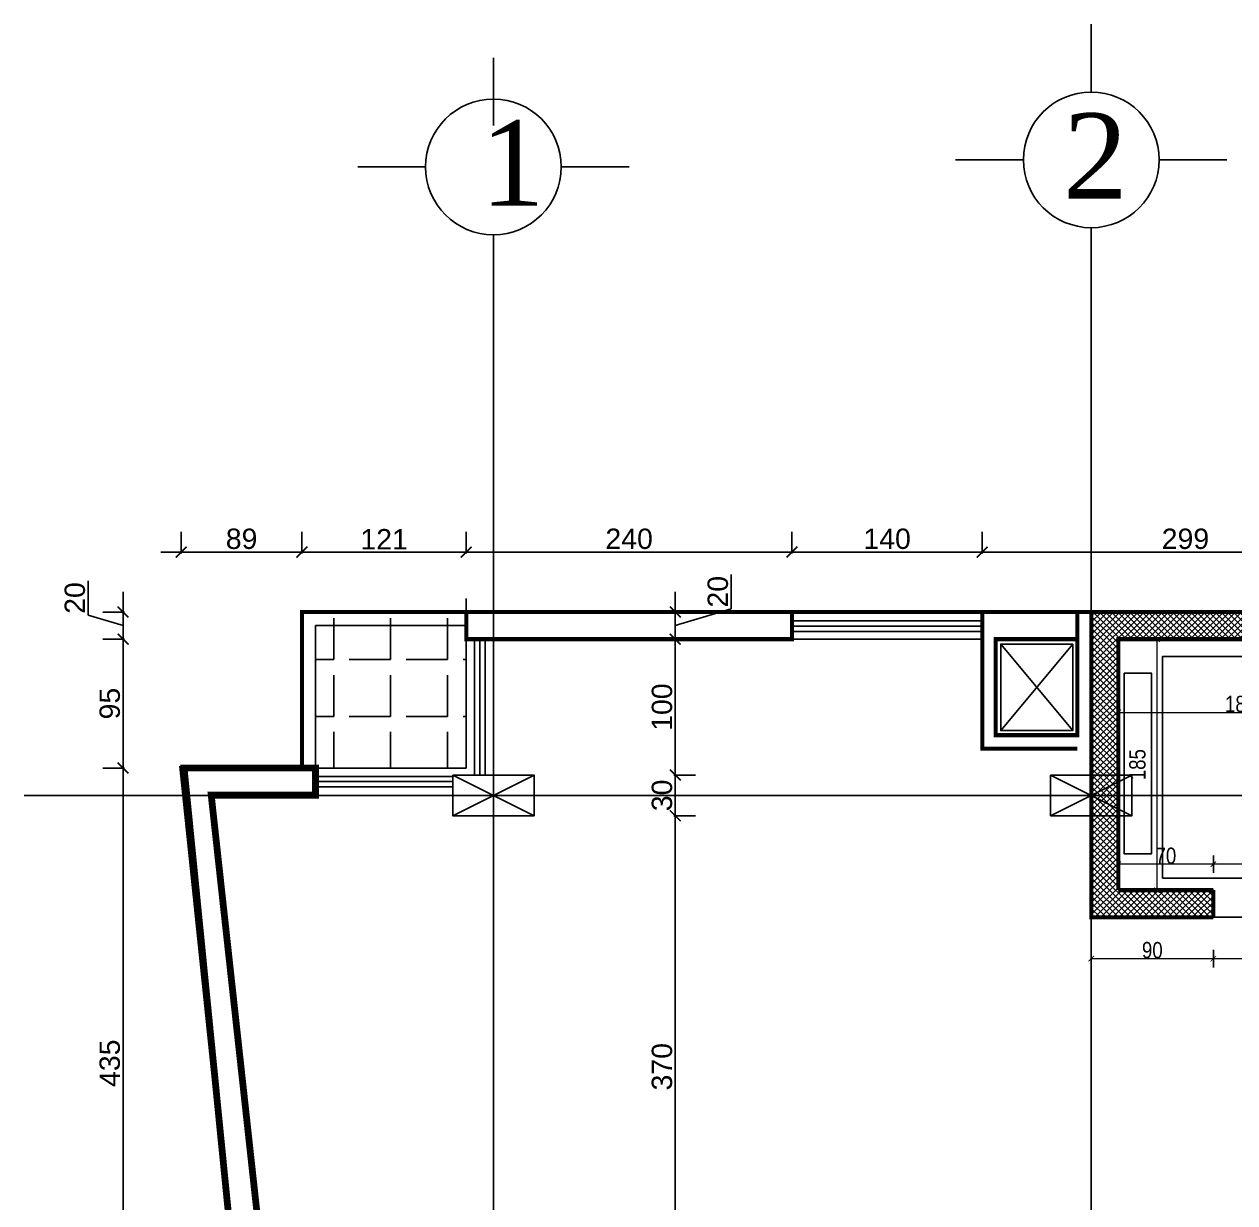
# Model space of a CAD drawing. Extents: x 250879 to 348495, y -51522 to -9360.
# Drawn here: x 287983 to 288875, y -20593 to -19724 of the extents above; entities that cross this region are included whole.
import ezdxf

# ---------------------------------------------------------------- set-up
doc = ezdxf.new("R2010")
doc.units = 0
doc.layers.get('0').update_dxf_attribs({"linetype": 'CONTINUOUS'})
doc.layers.get('DEFPOINTS').update_dxf_attribs({"color": 9, "linetype": 'CONTINUOUS'})
for name, color, linetype in [('AXIS', 1, 'CONTINUOUS'), ('COLUMN', 5, 'CONTINUOUS'), ('FURNITURE', 4, 'CONTINUOUS'), ('TEXT', 3, 'CONTINUOUS'), ('WALL', 7, 'CONTINUOUS'), ('WALL1', 2, 'CONTINUOUS')]:
    doc.layers.add(name, color=color, linetype=linetype)
doc.layers.add('dimention', color=151, linetype='CONTINUOUS', lineweight=13)
doc.styles.get("Standard").update_dxf_attribs({"font": 'sanss___.ttf', "height": 15})
doc.styles.add('style2', font='romantic.ttf', dxfattribs={"height": 50})
doc.styles.add('yon', font='ARIALN.TTF')
doc.dimstyles.new('CM', dxfattribs={"dimscale": 0, "dimtxt": 12, "dimasz": 0.4, "dimexe": 50, "dimexo": 1000, "dimgap": 0.03, "dimtad": 1, "dimdec": 0, "dimzin": 0, "dimdsep": 46, "dimtxsty": 'yon', "dimblk": 'Ar thick3', "dimcen": 3, "dimdle": 8, "dimse1": 1, "dimse2": 1, "dimclrd": 8, "dimclre": 8, "dimclrt": 30, "dimadec": 0, "dimazin": 0, "dimtfac": 1, "dimtdec": 0, "dimtix": 1, "dimtmove": 1, "dimatfit": 3, "dimfxl": 50, "dimtolj": 1, "dimtzin": 0, "dimlwd": 9, "dimarcsym": 0})
doc.dimstyles.new('STANDARD$0', dxfattribs={"dimscale": 0, "dimtxt": 12, "dimasz": 8, "dimexe": 15, "dimexo": 0.0625, "dimgap": 2, "dimtad": 1, "dimdec": 0, "dimzin": 0, "dimdsep": 46, "dimtxsty": 'Standard', "dimblk1": 'ARCHTICK', "dimblk2": 'ARCHTICK', "dimsah": 1, "dimcen": 0.09, "dimdle": 15, "dimclrd": 3, "dimclre": 3, "dimclrt": 3, "dimazin": 0, "dimtfac": 1, "dimtdec": 0, "dimtofl": 0, "dimtmove": 1, "dimatfit": 3, "dimldrblk": 'ARCHTICK', "dimfxl": 1.0455, "dimfxlon": 1, "dimtolj": 1, "dimtzin": 0, "dimarcsym": 0})

# ---------------------------------------------------------------- blocks, each defined once
blk = doc.blocks.new('COLUMN')
at = {"layer": 'AXIS'}
for p, q in [((236924.7, -9644.26), (236984.7, -9674.26)), ((236984.7, -9644.26), (236924.7, -9674.26))]:
    blk.add_line(p, q, dxfattribs=at)
at = {"layer": 'COLUMN'}
blk.add_lwpolyline([(236924.7, -9644.26), (236984.7, -9644.26), (236984.7, -9674.26), (236924.7, -9674.26)], close=True, dxfattribs=at)
blk = doc.blocks.new('AXISG')
at = {"layer": 'AXIS'}
for p, q in [((305954.88, -19949.16), (305954.88, -23524.13)), ((306395.36, -19949.16), (306395.36, -23531.69)), ((305609.19, -20292.83), (307936.9, -20292.83))]:
    blk.add_line(p, q, dxfattribs=at)
at = {"layer": 'WALL', "linetype": 'Continuous'}
for p in [(69000.18, -10633.58), (69440.66, -10633.58)]:
    blk.add_blockref('COLUMN', p, dxfattribs=at)
blk = doc.blocks.new('_ARCHTICK')
at = {"color": 0, "linetype": 'ByBlock', "const_width": 0.15}
blk.add_lwpolyline([(-0.5, -0.5), (0.5, 0.5)], dxfattribs=at)
blk = doc.blocks.new('*D387')
at = {"layer": 'DEFPOINTS', "color": 0, "linetype": 'Continuous', "transparency": 16777216}
for p in [(288187.53, -20113.51), (288187.53, -20157.67), (288098.59, -20272.67)]:
    blk.add_point(p, dxfattribs=at)
at = {"layer": 'WALL', "color": 3, "linetype": 'Continuous', "lineweight": -2, "transparency": 16777216}
for p, q in [((288098.59, -20114.55), (288098.59, -20098.51)), ((288187.53, -20114.55), (288187.53, -20098.51)), ((288083.59, -20113.51), (288202.53, -20113.51))]:
    blk.add_line(p, q, dxfattribs=at)
at = {"layer": 'WALL', "color": 3, "linetype": 'Continuous', "lineweight": -2, "transparency": 16777216, "xscale": 8, "yscale": 8, "zscale": 8, "rotation": 180}
blk.add_blockref('_ARCHTICK', (288098.59, -20113.51), dxfattribs=at)
at = {"layer": 'WALL', "color": 3, "linetype": 'Continuous', "lineweight": -2, "transparency": 16777216, "xscale": 8, "yscale": 8, "zscale": 8}
blk.add_blockref('_ARCHTICK', (288187.53, -20113.51), dxfattribs=at)
at = {"layer": 'WALL', "color": 3, "linetype": 'Continuous', "transparency": 16777216, "insert": (288143.06, -20103.78), "char_height": 15, "attachment_point": 5}
blk.add_mtext('\\A1;89', dxfattribs=at)
blk = doc.blocks.new('*D388')
at = {"layer": 'DEFPOINTS', "color": 0, "linetype": 'Continuous', "transparency": 16777216}
for p in [(288308.59, -20113.51), (288187.53, -20157.67), (288308.59, -20157.67)]:
    blk.add_point(p, dxfattribs=at)
at = {"layer": 'WALL', "color": 3, "linetype": 'Continuous', "lineweight": -2, "transparency": 16777216}
for p, q in [((288187.53, -20114.55), (288187.53, -20098.51)), ((288308.59, -20114.55), (288308.59, -20098.51)), ((288172.53, -20113.51), (288323.59, -20113.51))]:
    blk.add_line(p, q, dxfattribs=at)
at = {"layer": 'WALL', "color": 3, "linetype": 'Continuous', "lineweight": -2, "transparency": 16777216, "xscale": 8, "yscale": 8, "zscale": 8, "rotation": 180}
blk.add_blockref('_ARCHTICK', (288187.53, -20113.51), dxfattribs=at)
at = {"layer": 'WALL', "color": 3, "linetype": 'Continuous', "lineweight": -2, "transparency": 16777216, "xscale": 8, "yscale": 8, "zscale": 8}
blk.add_blockref('_ARCHTICK', (288308.59, -20113.51), dxfattribs=at)
at = {"layer": 'WALL', "color": 3, "linetype": 'Continuous', "transparency": 16777216, "insert": (288248.06, -20104.01), "char_height": 15, "attachment_point": 5}
blk.add_mtext('\\A1;121', dxfattribs=at)
blk = doc.blocks.new('*D389')
at = {"layer": 'DEFPOINTS', "color": 0, "linetype": 'Continuous', "transparency": 16777216}
for p in [(288548.59, -20113.51), (288308.59, -20157.67), (288548.59, -20157.67)]:
    blk.add_point(p, dxfattribs=at)
at = {"layer": 'WALL', "color": 3, "linetype": 'Continuous', "lineweight": -2, "transparency": 16777216}
for p, q in [((288308.59, -20114.55), (288308.59, -20098.51)), ((288548.59, -20114.55), (288548.59, -20098.51)), ((288293.59, -20113.51), (288563.59, -20113.51))]:
    blk.add_line(p, q, dxfattribs=at)
at = {"layer": 'WALL', "color": 3, "linetype": 'Continuous', "lineweight": -2, "transparency": 16777216, "xscale": 8, "yscale": 8, "zscale": 8, "rotation": 180}
blk.add_blockref('_ARCHTICK', (288308.59, -20113.51), dxfattribs=at)
at = {"layer": 'WALL', "color": 3, "linetype": 'Continuous', "lineweight": -2, "transparency": 16777216, "xscale": 8, "yscale": 8, "zscale": 8}
blk.add_blockref('_ARCHTICK', (288548.59, -20113.51), dxfattribs=at)
at = {"layer": 'WALL', "color": 3, "linetype": 'Continuous', "transparency": 16777216, "insert": (288428.59, -20103.78), "char_height": 15, "attachment_point": 5}
blk.add_mtext('\\A1;240', dxfattribs=at)
blk = doc.blocks.new('*D390')
at = {"layer": 'DEFPOINTS', "color": 0, "linetype": 'Continuous', "transparency": 16777216}
for p in [(288688.74, -20113.51), (288548.59, -20157.67), (288688.74, -20157.67)]:
    blk.add_point(p, dxfattribs=at)
at = {"layer": 'WALL', "color": 3, "linetype": 'Continuous', "lineweight": -2, "transparency": 16777216}
for p, q in [((288548.59, -20114.55), (288548.59, -20098.51)), ((288688.74, -20114.55), (288688.74, -20098.51)), ((288533.59, -20113.51), (288703.74, -20113.51))]:
    blk.add_line(p, q, dxfattribs=at)
at = {"layer": 'WALL', "color": 3, "linetype": 'Continuous', "lineweight": -2, "transparency": 16777216, "xscale": 8, "yscale": 8, "zscale": 8, "rotation": 180}
blk.add_blockref('_ARCHTICK', (288548.59, -20113.51), dxfattribs=at)
at = {"layer": 'WALL', "color": 3, "linetype": 'Continuous', "lineweight": -2, "transparency": 16777216, "xscale": 8, "yscale": 8, "zscale": 8}
blk.add_blockref('_ARCHTICK', (288688.74, -20113.51), dxfattribs=at)
at = {"layer": 'WALL', "color": 3, "linetype": 'Continuous', "transparency": 16777216, "insert": (288618.67, -20103.78), "char_height": 15, "attachment_point": 5}
blk.add_mtext('\\A1;140', dxfattribs=at)
blk = doc.blocks.new('*D391')
at = {"layer": 'DEFPOINTS', "color": 0, "linetype": 'Continuous', "transparency": 16777216}
for p in [(288988.22, -20113.51), (288688.74, -20157.67), (288988.22, -20157.67)]:
    blk.add_point(p, dxfattribs=at)
at = {"layer": 'WALL', "color": 3, "linetype": 'Continuous', "lineweight": -2, "transparency": 16777216}
for p, q in [((288688.74, -20114.55), (288688.74, -20098.51)), ((288988.22, -20114.55), (288988.22, -20098.51)), ((288673.74, -20113.51), (289003.22, -20113.51))]:
    blk.add_line(p, q, dxfattribs=at)
at = {"layer": 'WALL', "color": 3, "linetype": 'Continuous', "lineweight": -2, "transparency": 16777216, "xscale": 8, "yscale": 8, "zscale": 8, "rotation": 180}
blk.add_blockref('_ARCHTICK', (288688.74, -20113.51), dxfattribs=at)
at = {"layer": 'WALL', "color": 3, "linetype": 'Continuous', "lineweight": -2, "transparency": 16777216, "xscale": 8, "yscale": 8, "zscale": 8}
blk.add_blockref('_ARCHTICK', (288988.22, -20113.51), dxfattribs=at)
at = {"layer": 'WALL', "color": 3, "linetype": 'Continuous', "transparency": 16777216, "insert": (288838.48, -20103.78), "char_height": 15, "attachment_point": 5}
blk.add_mtext('\\A1;299', dxfattribs=at)
blk = doc.blocks.new('*D831')
at = {"layer": 'DEFPOINTS', "color": 0, "linetype": 'Continuous', "transparency": 16777216}
for p in [(288187.53, -20157.67), (288055.73, -20177.67), (288308.59, -20177.67)]:
    blk.add_point(p, dxfattribs=at)
at = {"layer": 'WALL', "color": 3, "linetype": 'Continuous', "lineweight": -2, "transparency": 16777216}
for p, q in [((288030, -20159.95), (288030, -20134.76)), ((288055.73, -20142.67), (288055.73, -20192.67)), ((288056.77, -20157.67), (288040.73, -20157.67)), ((288055.73, -20167.67), (288030, -20159.95)), ((288056.77, -20177.67), (288040.73, -20177.67))]:
    blk.add_line(p, q, dxfattribs=at)
at = {"layer": 'WALL', "color": 3, "linetype": 'Continuous', "lineweight": -2, "transparency": 16777216, "xscale": 8, "yscale": 8, "zscale": 8}
for p, rotation in [((288055.73, -20157.67), 90), ((288055.73, -20177.67), 270)]:
    blk.add_blockref('_ARCHTICK', p, dxfattribs=dict(at, rotation=rotation))
at = {"layer": 'WALL', "color": 3, "linetype": 'Continuous', "transparency": 16777216, "insert": (288020.27, -20147.35), "char_height": 15, "attachment_point": 5, "rotation": 90}
blk.add_mtext('\\A1;20', dxfattribs=at)
blk = doc.blocks.new('*D832')
at = {"layer": 'DEFPOINTS', "color": 0, "linetype": 'Continuous', "transparency": 16777216}
for p in [(288308.59, -20177.67), (288055.73, -20272.67), (288100.68, -20272.67)]:
    blk.add_point(p, dxfattribs=at)
at = {"layer": 'WALL', "color": 3, "linetype": 'Continuous', "lineweight": -2, "transparency": 16777216}
for p, q in [((288055.73, -20162.67), (288055.73, -20287.67)), ((288056.77, -20177.67), (288040.73, -20177.67)), ((288056.77, -20272.67), (288040.73, -20272.67))]:
    blk.add_line(p, q, dxfattribs=at)
at = {"layer": 'WALL', "color": 3, "linetype": 'Continuous', "lineweight": -2, "transparency": 16777216, "xscale": 8, "yscale": 8, "zscale": 8}
for p, rotation in [((288055.73, -20177.67), 90), ((288055.73, -20272.67), 270)]:
    blk.add_blockref('_ARCHTICK', p, dxfattribs=dict(at, rotation=rotation))
at = {"layer": 'WALL', "color": 3, "linetype": 'Continuous', "transparency": 16777216, "insert": (288046, -20225.17), "char_height": 15, "attachment_point": 5, "rotation": 90}
blk.add_mtext('\\A1;95', dxfattribs=at)
blk = doc.blocks.new('*D833')
at = {"layer": 'DEFPOINTS', "color": 0, "linetype": 'Continuous', "transparency": 16777216}
for p in [(288100.68, -20272.67), (288055.73, -20707.83), (288143.96, -20707.83)]:
    blk.add_point(p, dxfattribs=at)
at = {"layer": 'WALL', "color": 3, "linetype": 'Continuous', "lineweight": -2, "transparency": 16777216}
for p, q in [((288055.73, -20257.67), (288055.73, -20722.83)), ((288056.77, -20272.67), (288040.73, -20272.67)), ((288056.77, -20707.83), (288040.73, -20707.83))]:
    blk.add_line(p, q, dxfattribs=at)
at = {"layer": 'WALL', "color": 3, "linetype": 'Continuous', "lineweight": -2, "transparency": 16777216, "xscale": 8, "yscale": 8, "zscale": 8}
for p, rotation in [((288055.73, -20272.67), 90), ((288055.73, -20707.83), 270)]:
    blk.add_blockref('_ARCHTICK', p, dxfattribs=dict(at, rotation=rotation))
at = {"layer": 'WALL', "color": 3, "linetype": 'Continuous', "transparency": 16777216, "insert": (288045.99, -20490.25), "char_height": 15, "attachment_point": 5, "rotation": 90}
blk.add_mtext('\\A1;435', dxfattribs=at)
blk = doc.blocks.new('*D893')
at = {"layer": 'DEFPOINTS', "color": 0, "linetype": 'Continuous', "transparency": 16777216}
for p in [(288358.59, -20307.83), (288462.57, -20307.83), (288358.59, -20677.83)]:
    blk.add_point(p, dxfattribs=at)
at = {"layer": 'WALL', "color": 3, "linetype": 'Continuous', "lineweight": -2, "transparency": 16777216}
for p, q in [((288462.57, -20692.83), (288462.57, -20292.83)), ((288461.52, -20307.83), (288477.57, -20307.83)), ((288461.52, -20677.83), (288477.57, -20677.83))]:
    blk.add_line(p, q, dxfattribs=at)
at = {"layer": 'WALL', "color": 3, "linetype": 'Continuous', "lineweight": -2, "transparency": 16777216, "xscale": 8, "yscale": 8, "zscale": 8}
for p, rotation in [((288462.57, -20307.83), 90), ((288462.57, -20677.83), 270)]:
    blk.add_blockref('_ARCHTICK', p, dxfattribs=dict(at, rotation=rotation))
at = {"layer": 'WALL', "color": 3, "linetype": 'Continuous', "transparency": 16777216, "insert": (288452.83, -20492.83), "char_height": 15, "attachment_point": 5, "rotation": 90}
blk.add_mtext('\\A1;370', dxfattribs=at)
blk = doc.blocks.new('*D894')
at = {"layer": 'DEFPOINTS', "color": 0, "linetype": 'Continuous', "transparency": 16777216}
for p in [(288358.59, -20277.83), (288462.57, -20277.83), (288358.59, -20307.83)]:
    blk.add_point(p, dxfattribs=at)
at = {"layer": 'WALL', "color": 3, "linetype": 'Continuous', "lineweight": -2, "transparency": 16777216}
for p, q in [((288462.57, -20322.83), (288462.57, -20262.83)), ((288461.52, -20277.83), (288477.57, -20277.83)), ((288461.52, -20307.83), (288477.57, -20307.83))]:
    blk.add_line(p, q, dxfattribs=at)
at = {"layer": 'WALL', "color": 3, "linetype": 'Continuous', "lineweight": -2, "transparency": 16777216, "xscale": 8, "yscale": 8, "zscale": 8}
for p, rotation in [((288462.57, -20277.83), 90), ((288462.57, -20307.83), 270)]:
    blk.add_blockref('_ARCHTICK', p, dxfattribs=dict(at, rotation=rotation))
at = {"layer": 'WALL', "color": 3, "linetype": 'Continuous', "transparency": 16777216, "insert": (288452.83, -20292.83), "char_height": 15, "attachment_point": 5, "rotation": 90}
blk.add_mtext('\\A1;30', dxfattribs=at)
blk = doc.blocks.new('*D895')
at = {"layer": 'DEFPOINTS', "color": 0, "linetype": 'Continuous', "transparency": 16777216}
for p in [(288405.77, -20177.67), (288462.57, -20177.67), (288358.59, -20277.83)]:
    blk.add_point(p, dxfattribs=at)
at = {"layer": 'WALL', "color": 3, "linetype": 'Continuous', "lineweight": -2, "transparency": 16777216}
for p, q in [((288462.57, -20292.83), (288462.57, -20162.67)), ((288461.52, -20177.67), (288477.57, -20177.67)), ((288461.52, -20277.83), (288477.57, -20277.83))]:
    blk.add_line(p, q, dxfattribs=at)
at = {"layer": 'WALL', "color": 3, "linetype": 'Continuous', "lineweight": -2, "transparency": 16777216, "xscale": 8, "yscale": 8, "zscale": 8}
for p, rotation in [((288462.57, -20177.67), 90), ((288462.57, -20277.83), 270)]:
    blk.add_blockref('_ARCHTICK', p, dxfattribs=dict(at, rotation=rotation))
at = {"layer": 'WALL', "color": 3, "linetype": 'Continuous', "transparency": 16777216, "insert": (288452.84, -20227.75), "char_height": 15, "attachment_point": 5, "rotation": 90}
blk.add_mtext('\\A1;100', dxfattribs=at)
blk = doc.blocks.new('*D896')
at = {"layer": 'DEFPOINTS', "color": 0, "linetype": 'Continuous', "transparency": 16777216}
for p in [(288405.77, -20157.67), (288462.57, -20157.67), (288405.77, -20177.67)]:
    blk.add_point(p, dxfattribs=at)
at = {"layer": 'WALL', "color": 3, "linetype": 'Continuous', "lineweight": -2, "transparency": 16777216}
for p, q in [((288503.75, -20155.31), (288503.75, -20130.12)), ((288462.57, -20192.67), (288462.57, -20142.67)), ((288461.52, -20157.67), (288477.57, -20157.67)), ((288462.57, -20167.67), (288503.75, -20155.31)), ((288461.52, -20177.67), (288477.57, -20177.67))]:
    blk.add_line(p, q, dxfattribs=at)
at = {"layer": 'WALL', "color": 3, "linetype": 'Continuous', "lineweight": -2, "transparency": 16777216, "xscale": 8, "yscale": 8, "zscale": 8}
for p, rotation in [((288462.57, -20157.67), 90), ((288462.57, -20177.67), 270)]:
    blk.add_blockref('_ARCHTICK', p, dxfattribs=dict(at, rotation=rotation))
at = {"layer": 'WALL', "color": 3, "linetype": 'Continuous', "transparency": 16777216, "insert": (288494.02, -20142.72), "char_height": 15, "attachment_point": 5, "rotation": 90}
blk.add_mtext('\\A1;20', dxfattribs=at)
blk = doc.blocks.new('Ar thick3')
at = {"layer": 'dimention'}
blk.add_line((0, 16.2), (0, -16.2), dxfattribs=at)
at = {"layer": 'dimention', "const_width": 1.5}
blk.add_lwpolyline([(-5, -5.1), (5, 4.9)], dxfattribs=at)
blk = doc.blocks.new('*D1456')
at = {"layer": 'DEFPOINTS', "color": 0, "linetype": 'Continuous', "transparency": 16777216}
for p in [(275515.87, -19138.97), (275695.87, -19138.97), (275695.87, -19192.95)]:
    blk.add_point(p, dxfattribs=at)
at = {"layer": 'WALL', "color": 8, "linetype": 'Continuous', "lineweight": 9, "transparency": 16777216}
blk.add_line((275516.27, -19192.95), (275695.47, -19192.95), dxfattribs=at)
at = {"layer": 'WALL', "color": 8, "linetype": 'Continuous', "lineweight": 9, "transparency": 16777216, "xscale": 0.4, "yscale": 0.4, "zscale": 0.4, "rotation": 180}
blk.add_blockref('Ar thick3', (275515.87, -19192.95), dxfattribs=at)
at = {"layer": 'WALL', "color": 8, "linetype": 'Continuous', "lineweight": 9, "transparency": 16777216, "xscale": 0.4, "yscale": 0.4, "zscale": 0.4}
blk.add_blockref('Ar thick3', (275695.87, -19192.95), dxfattribs=at)
at = {"layer": 'WALL', "color": 30, "linetype": 'Continuous', "transparency": 16777216, "insert": (275605.87, -19186.79), "char_height": 12, "attachment_point": 5, "style": 'yon'}
blk.add_mtext('\\A1;180', dxfattribs=at)
blk = doc.blocks.new('*D1457')
at = {"layer": 'DEFPOINTS', "color": 0, "linetype": 'Continuous', "transparency": 16777216}
for p in [(275551.09, -19138.97), (275544.24, -19323.97), (275551.09, -19323.97)]:
    blk.add_point(p, dxfattribs=at)
at = {"layer": 'WALL', "color": 8, "linetype": 'Continuous', "lineweight": 9, "transparency": 16777216}
blk.add_line((275544.24, -19139.37), (275544.24, -19323.57), dxfattribs=at)
at = {"layer": 'WALL', "color": 8, "linetype": 'Continuous', "lineweight": 9, "transparency": 16777216, "xscale": 0.4, "yscale": 0.4, "zscale": 0.4}
for p, rotation in [((275544.24, -19138.97), 90), ((275544.24, -19323.97), 270)]:
    blk.add_blockref('Ar thick3', p, dxfattribs=dict(at, rotation=rotation))
at = {"layer": 'WALL', "color": 30, "linetype": 'Continuous', "transparency": 16777216, "insert": (275529.94, -19231.47), "char_height": 12, "attachment_point": 5, "rotation": 90, "style": 'yon'}
blk.add_mtext('\\A1;185', dxfattribs=at)
blk = doc.blocks.new('*D1471')
at = {"layer": 'DEFPOINTS', "color": 0, "linetype": 'Continuous', "transparency": 16777216}
for p in [(275495.87, -19343.97), (275585.87, -19343.97), (275585.87, -19374.42)]:
    blk.add_point(p, dxfattribs=at)
at = {"layer": 'WALL', "color": 8, "linetype": 'Continuous', "lineweight": 9, "transparency": 16777216}
blk.add_line((275496.27, -19374.42), (275585.47, -19374.42), dxfattribs=at)
at = {"layer": 'WALL', "color": 8, "linetype": 'Continuous', "lineweight": 9, "transparency": 16777216, "xscale": 0.4, "yscale": 0.4, "zscale": 0.4, "rotation": 180}
blk.add_blockref('Ar thick3', (275495.87, -19374.42), dxfattribs=at)
at = {"layer": 'WALL', "color": 8, "linetype": 'Continuous', "lineweight": 9, "transparency": 16777216, "xscale": 0.4, "yscale": 0.4, "zscale": 0.4}
blk.add_blockref('Ar thick3', (275585.87, -19374.42), dxfattribs=at)
at = {"layer": 'WALL', "color": 30, "linetype": 'Continuous', "transparency": 16777216, "insert": (275540.87, -19368.26), "char_height": 12, "attachment_point": 5, "style": 'yon'}
blk.add_mtext('\\A1;90', dxfattribs=at)
blk = doc.blocks.new('*D1472')
at = {"layer": 'DEFPOINTS', "color": 0, "linetype": 'Continuous', "transparency": 16777216}
for p in [(275585.87, -19343.97), (275685.87, -19343.97), (275685.87, -19374.42)]:
    blk.add_point(p, dxfattribs=at)
at = {"layer": 'WALL', "color": 8, "linetype": 'Continuous', "lineweight": 9, "transparency": 16777216}
blk.add_line((275586.27, -19374.42), (275685.47, -19374.42), dxfattribs=at)
at = {"layer": 'WALL', "color": 8, "linetype": 'Continuous', "lineweight": 9, "transparency": 16777216, "xscale": 0.4, "yscale": 0.4, "zscale": 0.4, "rotation": 180}
blk.add_blockref('Ar thick3', (275585.87, -19374.42), dxfattribs=at)
at = {"layer": 'WALL', "color": 8, "linetype": 'Continuous', "lineweight": 9, "transparency": 16777216, "xscale": 0.4, "yscale": 0.4, "zscale": 0.4}
blk.add_blockref('Ar thick3', (275685.87, -19374.42), dxfattribs=at)
at = {"layer": 'WALL', "color": 30, "linetype": 'Continuous', "transparency": 16777216, "insert": (275635.87, -19368.26), "char_height": 12, "attachment_point": 5, "style": 'yon'}
blk.add_mtext('\\A1;100', dxfattribs=at)
blk = doc.blocks.new('*D1473')
at = {"layer": 'DEFPOINTS', "color": 0, "linetype": 'Continuous', "transparency": 16777216}
for p in [(275685.87, -19343.97), (275715.87, -19343.97), (275715.87, -19374.42)]:
    blk.add_point(p, dxfattribs=at)
at = {"layer": 'WALL', "color": 8, "linetype": 'Continuous', "lineweight": 9, "transparency": 16777216}
blk.add_line((275686.27, -19374.42), (275715.47, -19374.42), dxfattribs=at)
at = {"layer": 'WALL', "color": 8, "linetype": 'Continuous', "lineweight": 9, "transparency": 16777216, "xscale": 0.4, "yscale": 0.4, "zscale": 0.4, "rotation": 180}
blk.add_blockref('Ar thick3', (275685.87, -19374.42), dxfattribs=at)
at = {"layer": 'WALL', "color": 8, "linetype": 'Continuous', "lineweight": 9, "transparency": 16777216, "xscale": 0.4, "yscale": 0.4, "zscale": 0.4}
blk.add_blockref('Ar thick3', (275715.87, -19374.42), dxfattribs=at)
at = {"layer": 'WALL', "color": 30, "linetype": 'Continuous', "transparency": 16777216, "insert": (275700.87, -19368.26), "char_height": 12, "attachment_point": 5, "style": 'yon'}
blk.add_mtext('\\A1;30', dxfattribs=at)
blk = doc.blocks.new('*D1474')
at = {"layer": 'DEFPOINTS', "color": 0, "linetype": 'Continuous', "transparency": 16777216}
for p in [(275685.87, -19304.85), (275685.87, -19323.97), (275695.87, -19323.97)]:
    blk.add_point(p, dxfattribs=at)
at = {"layer": 'WALL', "color": 8, "linetype": 'Continuous', "lineweight": 9, "transparency": 16777216}
for p, q in [((275685.47, -19304.85), (275685.07, -19304.85)), ((275695.87, -19304.85), (275685.87, -19304.85)), ((275696.27, -19304.85), (275696.67, -19304.85))]:
    blk.add_line(p, q, dxfattribs=at)
at = {"layer": 'WALL', "color": 8, "linetype": 'Continuous', "lineweight": 9, "transparency": 16777216, "xscale": 0.4, "yscale": 0.4, "zscale": 0.4}
blk.add_blockref('Ar thick3', (275685.87, -19304.85), dxfattribs=at)
at = {"layer": 'WALL', "color": 8, "linetype": 'Continuous', "lineweight": 9, "transparency": 16777216, "xscale": 0.4, "yscale": 0.4, "zscale": 0.4, "rotation": 180}
blk.add_blockref('Ar thick3', (275695.87, -19304.85), dxfattribs=at)
at = {"layer": 'WALL', "color": 30, "linetype": 'Continuous', "transparency": 16777216, "insert": (275690.87, -19298.7), "char_height": 12, "attachment_point": 5, "style": 'yon'}
blk.add_mtext('\\A1;10', dxfattribs=at)
blk = doc.blocks.new('*D1475')
at = {"layer": 'DEFPOINTS', "color": 0, "linetype": 'Continuous', "transparency": 16777216}
for p in [(275585.87, -19304.85), (275585.87, -19323.97), (275685.87, -19323.97)]:
    blk.add_point(p, dxfattribs=at)
at = {"layer": 'WALL', "color": 8, "linetype": 'Continuous', "lineweight": 9, "transparency": 16777216}
blk.add_line((275685.47, -19304.85), (275586.27, -19304.85), dxfattribs=at)
at = {"layer": 'WALL', "color": 8, "linetype": 'Continuous', "lineweight": 9, "transparency": 16777216, "xscale": 0.4, "yscale": 0.4, "zscale": 0.4, "rotation": 180}
blk.add_blockref('Ar thick3', (275585.87, -19304.85), dxfattribs=at)
at = {"layer": 'WALL', "color": 8, "linetype": 'Continuous', "lineweight": 9, "transparency": 16777216, "xscale": 0.4, "yscale": 0.4, "zscale": 0.4}
blk.add_blockref('Ar thick3', (275685.87, -19304.85), dxfattribs=at)
at = {"layer": 'WALL', "color": 30, "linetype": 'Continuous', "transparency": 16777216, "insert": (275635.87, -19298.7), "char_height": 12, "attachment_point": 5, "style": 'yon'}
blk.add_mtext('\\A1;100', dxfattribs=at)
blk = doc.blocks.new('*D1476')
at = {"layer": 'DEFPOINTS', "color": 0, "linetype": 'Continuous', "transparency": 16777216}
for p in [(275515.87, -19304.85), (275515.87, -19323.97), (275585.87, -19323.97)]:
    blk.add_point(p, dxfattribs=at)
at = {"layer": 'WALL', "color": 8, "linetype": 'Continuous', "lineweight": 9, "transparency": 16777216}
blk.add_line((275585.47, -19304.85), (275516.27, -19304.85), dxfattribs=at)
at = {"layer": 'WALL', "color": 8, "linetype": 'Continuous', "lineweight": 9, "transparency": 16777216, "xscale": 0.4, "yscale": 0.4, "zscale": 0.4, "rotation": 180}
blk.add_blockref('Ar thick3', (275515.87, -19304.85), dxfattribs=at)
at = {"layer": 'WALL', "color": 8, "linetype": 'Continuous', "lineweight": 9, "transparency": 16777216, "xscale": 0.4, "yscale": 0.4, "zscale": 0.4}
blk.add_blockref('Ar thick3', (275585.87, -19304.85), dxfattribs=at)
at = {"layer": 'WALL', "color": 30, "linetype": 'Continuous', "transparency": 16777216, "insert": (275550.87, -19298.7), "char_height": 12, "attachment_point": 5, "style": 'yon'}
blk.add_mtext('\\A1;70', dxfattribs=at)
blk = doc.blocks.new('LIFT G2')
at = {"layer": 'AXIS'}
h = blk.add_hatch(dxfattribs=at)
h.set_pattern_fill('ANSI37', color=256, style=0)
h.paths.add_polyline_path([(275715.87, -19118.97), (275495.87, -19118.97), (275495.87, -19343.97), (275585.87, -19343.97), (275585.87, -19323.97), (275515.87, -19323.97), (275515.87, -19138.97), (275695.87, -19138.97), (275695.87, -19323.97), (275685.87, -19323.97), (275685.87, -19343.97), (275715.87, -19343.97)])
at = {"layer": 'FURNITURE'}
blk.add_line((275685.87, -19343.97), (275585.87, -19343.97), dxfattribs=at)
for points in [[(275682.56, -19151.75), (275548.43, -19151.75), (275548.43, -19315.12), (275682.56, -19315.12)], [(275520.25, -19163.94), (275540.22, -19163.94), (275540.22, -19297.28), (275520.25, -19297.28)]]:
    blk.add_lwpolyline(points, close=True, dxfattribs=at)
at = {"layer": 'WALL', "linetype": 'Continuous'}
for p, q in [((275495.87, -19343.97), (275495.87, -19118.97)), ((275495.87, -19118.97), (275715.87, -19118.97)), ((275715.87, -19118.97), (275715.87, -19343.97)), ((275695.87, -19138.97), (275515.87, -19138.97)), ((275515.87, -19138.97), (275515.87, -19323.97)), ((275695.87, -19323.97), (275695.87, -19138.97)), ((275515.87, -19323.97), (275585.87, -19323.97)), ((275585.87, -19323.97), (275585.87, -19343.97)), ((275685.87, -19343.97), (275685.87, -19323.97)), ((275685.87, -19323.97), (275695.87, -19323.97)), ((275585.87, -19343.97), (275495.87, -19343.97)), ((275585.87, -19343.97), (275495.87, -19343.97)), ((275715.87, -19343.97), (275685.87, -19343.97))]:
    blk.add_line(p, q, dxfattribs=at)
at = {"layer": 'WALL', "linetype": 'Continuous', "const_width": 3}
for points in [[(275585.87, -19343.97), (275495.87, -19343.97), (275495.87, -19118.97), (275715.87, -19118.97), (275715.87, -19343.97), (275685.87, -19343.97)], [(275515.87, -19323.97), (275515.87, -19138.97), (275695.87, -19138.97), (275695.87, -19323.97), (275685.87, -19323.97)], [(275585.87, -19323.97), (275515.87, -19323.97)], [(275585.87, -19343.97), (275585.87, -19323.97)], [(275695.87, -19323.97), (275685.87, -19323.97), (275685.87, -19343.97)]]:
    blk.add_lwpolyline(points, dxfattribs=at)
at = {"layer": 'WALL', "linetype": 'Continuous'}
for base, p1, p2, picture, middle in [((275695.87, -19192.95), (275515.87, -19138.97), (275695.87, -19138.97), '*D1456', (275605.87, -19186.79)), ((275515.87, -19304.85), (275585.87, -19323.97), (275515.87, -19323.97), '*D1476', (275550.87, -19298.7)), ((275585.87, -19304.85), (275685.87, -19323.97), (275585.87, -19323.97), '*D1475', (275635.87, -19298.7)), ((275685.87, -19304.85), (275695.87, -19323.97), (275685.87, -19323.97), '*D1474', (275690.87, -19298.7)), ((275585.87, -19374.42), (275495.87, -19343.97), (275585.87, -19343.97), '*D1471', (275540.87, -19368.26)), ((275685.87, -19374.42), (275585.87, -19343.97), (275685.87, -19343.97), '*D1472', (275635.87, -19368.26)), ((275715.87, -19374.42), (275685.87, -19343.97), (275715.87, -19343.97), '*D1473', (275700.87, -19368.26))]:
    dim = blk.add_linear_dim(base=base, p1=p1, p2=p2, dimstyle='CM', override={"dimscale": 1}, dxfattribs=at)
    dim.commit()
    dim.dimension.update_dxf_attribs({"geometry": picture, "text_midpoint": middle})
dim = blk.add_linear_dim(base=(275544.24, -19323.97), p1=(275551.09, -19138.97), p2=(275551.09, -19323.97), angle=90, dimstyle='CM', override={"dimscale": 1}, dxfattribs=at)
dim.commit()
dim.dimension.update_dxf_attribs({"geometry": '*D1457', "text_midpoint": (275536.1, -19231.47), "dimtype": 128})

msp = doc.modelspace()

# ---------------------------------------------------------------- hatches: boundary and pattern name
at = {"layer": 'AXIS'}
h = msp.add_hatch(dxfattribs=at)
h.set_pattern_fill('ANGLE', color=256, scale=6, style=0)
h.set_pattern_definition([(180, (526804.567, -11433.576), (0, 41.91), [30.48, -11.43]), (90, (526804.567, -11433.576), (41.91, 3e-15), [30.48, -11.43])])
h.paths.add_polyline_path([(288197.53123, -20161.60502), (288308.59458, -20161.60502), (288308.59458, -20272.66838), (288197.53123, -20272.66838)])

# ---------------------------------------------------------------- linework, layer by layer
for p, q in [((288769.07146, -19774.39208), (288769.07146, -19724.39208)), ((288328.59458, -19799.16447), (288328.59458, -19749.16447)), ((288769.07146, -19768.99297), (288769.07146, -19774.39208)), ((288328.59458, -19774.21314), (288328.59458, -19779.61225)), ((288719.07146, -19824.39208), (288669.07146, -19824.39208)), ((288819.07146, -19824.39208), (288869.07146, -19824.39208)), ((288278.59458, -19829.61225), (288228.59458, -19829.61225)), ((288378.59458, -19829.61225), (288428.59458, -19829.61225)), ((288328.59458, -19879.61225), (288328.59458, -23524.12587)), ((288769.07146, -19873.99297), (288769.07146, -23471.69157)), ((288769.07146, -19874.39208), (288769.07146, -19924.39208)), ((288328.59458, -19899.16447), (288328.59458, -19949.16447)), ((288755.44651, -20181.28058), (288702.37601, -20244.9992)), ((288702.37601, -20181.28058), (288755.44651, -20244.9992)), ((288214.22637, -20292.83296), (290310.61209, -20292.83296))]:
    msp.add_line(p, q, dxfattribs=at)
for centre in [(288328.59458, -19829.61225), (288769.07146, -19824.39208)]:
    msp.add_circle(centre, 50, dxfattribs=at)
at = {"layer": 'FURNITURE', "ltscale": 3}
for p, q in [((288548.59458, -20157.66838), (288758.74229, -20157.66838)), ((288548.59458, -20164.12762), (288688.74229, -20164.12762)), ((288548.59458, -20172.12762), (288688.74229, -20172.12762)), ((288548.59458, -20177.66838), (288688.74229, -20177.66838))]:
    msp.add_line(p, q, dxfattribs=at)
for points in [[(288308.59458, -20272.66838), (288308.59458, -20147.66838)], [(288308.59458, -20272.66838), (288177.53123, -20272.66838)]]:
    msp.add_lwpolyline(points, dxfattribs=at)
at = {"layer": 'FURNITURE'}
msp.add_lwpolyline([(288187.53123, -20272.66838), (288187.53123, -20157.66838), (288308.59458, -20157.66838)], dxfattribs=at)
msp.add_lwpolyline([(288308.59458, -20272.66838), (288197.53123, -20272.66838), (288197.53123, -20167.66838), (288308.59458, -20167.66838)], close=True, dxfattribs=at)
at = {"layer": 'FURNITURE', "ltscale": 3}
for points in [[(288314.76564, -20277.83296), (288322.42352, -20277.83296), (288322.42352, -20177.39602), (288314.76564, -20177.39602)], [(288298.59458, -20278.83944), (288298.59458, -20286.49732), (288197.53123, -20286.49732), (288197.53123, -20278.83944)]]:
    msp.add_lwpolyline(points, close=True, dxfattribs=at)
at = {"layer": 'WALL', "linetype": 'Continuous'}
msp.add_line((288548.59458, -20168.12762), (288688.74229, -20168.12762), dxfattribs=at)
at = {"layer": 'WALL', "ltscale": 3}
msp.add_line((288653.29567, -20177.66838), (288550.78166, -20177.66838), dxfattribs=at)
msp.add_line((288653.29567, -20177.66838), (288550.78166, -20177.66838), dxfattribs=at)
at = {"layer": 'WALL', "color": 4, "linetype": 'Continuous', "const_width": 3}
msp.add_lwpolyline([(288124.16346, -21900.33296), (288124.16346, -21477.83296), (288194.67664, -21473.3943), (288143.96328, -20707.83296), (288098.59458, -20272.66838), (288187.53123, -20272.66838), (288187.53123, -20157.66838), (289990.93062, -20157.66838), (289990.93062, -20272.66838), (290079.86726, -20272.66838), (290034.58631, -20707.83296), (290010.10424, -21092.83296), (289984.99952, -21092.83296), (289969.87785, -21692.91526), (289984.99122, -22292.83296)], dxfattribs=at)
at = {"layer": 'WALL', "linetype": 'Continuous', "const_width": 3}
for points in [[(288308.59458, -20157.66838), (288308.59458, -20177.66838), (288548.59458, -20177.66838), (288548.59458, -20157.66838), (288308.59458, -20157.66838)], [(288758.74229, -20157.66838), (288698.74229, -20157.66838), (288688.74229, -20157.66838), (288688.74229, -20248.43794), (288688.74229, -20258.43794), (288758.74229, -20258.43794)], [(288758.74229, -20157.66838), (288758.74229, -20177.66838), (288698.74229, -20177.66838), (288698.74229, -20248.43794), (288758.74229, -20248.43794), (288758.74229, -20177.66838)]]:
    msp.add_lwpolyline(points, dxfattribs=at)
at = {"layer": 'WALL', "linetype": 'Continuous', "ltscale": 3}
msp.add_lwpolyline([(288548.59458, -20177.66838), (288588.59458, -20177.66838)], dxfattribs=at)
at = {"layer": 'WALL', "linetype": 'Continuous'}
msp.add_lwpolyline([(288755.44651, -20181.28058), (288702.37601, -20181.28058), (288702.37601, -20244.9992), (288755.44651, -20244.9992)], close=True, dxfattribs=at)
at = {"layer": 'WALL', "linetype": 'Continuous', "ltscale": 3, "const_width": 5}
msp.add_lwpolyline([(288197.53123, -20272.66838), (288100.68233, -20272.66838), (288143.96328, -20707.83296), (288283.59458, -20707.83296), (288298.59458, -20707.83296), (288298.59458, -20687.83296), (288163.96328, -20687.83296), (288120.68233, -20292.66838), (288197.53123, -20292.66838), (288197.53123, -20272.66838)], dxfattribs=at)
at = {"layer": 'WALL1'}
for p, q in [((288318.59458, -20177.39602), (288318.59458, -20277.83296)), ((288197.53123, -20282.66838), (288298.59458, -20282.66838))]:
    msp.add_line(p, q, dxfattribs=at)

# ---------------------------------------------------------------- block references
at = {"layer": 'WALL', "linetype": 'Continuous'}
for name, p in [('AXISG', (-17626.28918, 0)), ('LIFT G2', (13273.19777, -1038.70111)), ('COLUMN', (51373.89511, -10633.57644)), ('COLUMN', (51373.89511, -10633.57644))]:
    msp.add_blockref(name, p, dxfattribs=at)

# ---------------------------------------------------------------- texts
at = {"layer": 'TEXT', "char_height": 63, "width": 240.4607, "attachment_point": 1, "style": 'style2'}
for s, insert in [('2', (288748.30574, -19789.99297)), ('1', (288318.90991, -19795.21314))]:
    msp.add_mtext(s, dxfattribs=dict(at, insert=insert))

# ---------------------------------------------------------------- dimensions: what is measured, and where the dimension line sits
at = {"layer": 'WALL', "linetype": 'Continuous'}
for base, p1, p2, picture, middle in [((288187.53123, -20113.50615), (288098.59458, -20272.66838), (288187.53123, -20157.66838), '*D387', (288143.06291, -20103.77982)), ((288308.59458, -20113.50615), (288187.53123, -20157.66838), (288308.59458, -20157.66838), '*D388', (288248.06291, -20104.00615)), ((288548.59458, -20113.50615), (288308.59458, -20157.66838), (288548.59458, -20157.66838), '*D389', (288428.59458, -20103.77982)), ((288688.74229, -20113.50615), (288548.59458, -20157.66838), (288688.74229, -20157.66838), '*D390', (288618.66844, -20103.77982)), ((288988.21956, -20113.50615), (288688.74229, -20157.66838), (288988.21956, -20157.66838), '*D391', (288838.48092, -20103.77982))]:
    dim = msp.add_linear_dim(base=base, p1=p1, p2=p2, dimstyle='STANDARD$0', override={"dimscale": 1}, dxfattribs=at)
    dim.commit()
    dim.dimension.update_dxf_attribs({"geometry": picture, "text_midpoint": middle})
for base, p1, p2, picture, middle in [((288462.56936, -20157.66838), (288405.76946, -20177.66838), (288405.76946, -20157.66838), '*D896', (288494.02204, -20153.31467)), ((288055.72623, -20177.66838), (288187.53123, -20157.66838), (288308.59458, -20177.66838), '*D831', (288020.27355, -20157.95048)), ((288055.72623, -20272.66838), (288308.59458, -20177.66838), (288100.68233, -20272.66838), '*D832', (288045.99989, -20225.16838)), ((288462.56936, -20177.66838), (288358.59458, -20277.83296), (288405.76946, -20177.66838), '*D895', (288452.84302, -20227.75067)), ((288055.72623, -20707.83296), (288100.68233, -20272.66838), (288143.96328, -20707.83296), '*D833', (288045.9896, -20490.25067)), ((288462.56936, -20277.83296), (288358.59458, -20307.83296), (288358.59458, -20277.83296), '*D894', (288452.83274, -20292.83296)), ((288462.56936, -20307.83296), (288358.59458, -20677.83296), (288358.59458, -20307.83296), '*D893', (288452.83274, -20492.83296))]:
    dim = msp.add_linear_dim(base=base, p1=p1, p2=p2, angle=90, dimstyle='STANDARD$0', override={"dimscale": 1}, dxfattribs=at)
    dim.commit()
    dim.dimension.update_dxf_attribs({"geometry": picture, "text_midpoint": middle})

doc.saveas('drawing.dxf')
